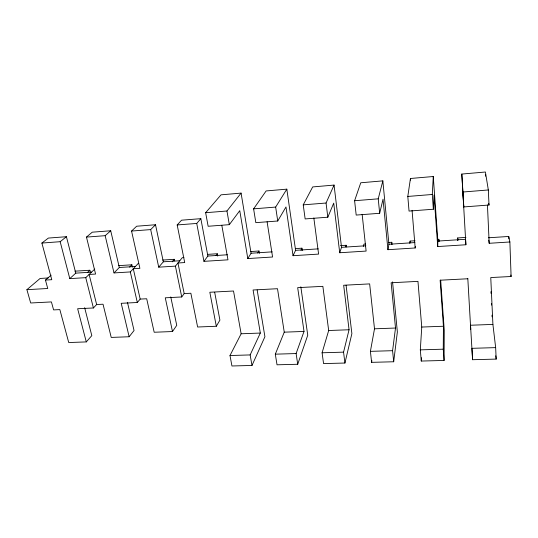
<?xml version="1.0" encoding="UTF-8"?>
<svg xmlns="http://www.w3.org/2000/svg" width="538" height="538" viewBox="0 0 538 538"><rect width="100%" height="100%" fill="white"/><g stroke="black" fill="none" stroke-linecap="round" stroke-linejoin="round"><path stroke-width="0.81" d="M48.218 277.964L40.108 278.455L26.9 289.679L30.679 302.988L51.419 301.919L53.598 309.908L59.846 309.606L68.736 342.545L86.282 341.906L77.64 308.738L93.41 307.971L96.645 304.528L103.027 304.212L111.225 337.42L129.147 336.748L121.211 303.304L137.325 302.497L140.176 299.088L146.692 298.758L154.184 332.249L172.49 331.536L165.274 297.81L181.736 296.963L184.191 293.587L190.856 293.244L197.621 327.01L216.31 326.257L209.833 292.248L233.519 291.011L241.138 333.775L229.995 355.524L231.939 365.981L251.992 365.457L250.143 354.925L260.318 333.062L253.082 289.989L277.5 288.711L284.252 332.168L275.308 354.172L277.03 364.804L297.722 364.266L296.108 353.553L304.017 331.435L297.675 287.655L322.861 286.344L328.684 330.514L322.087 352.787L323.567 363.594L344.932 363.036L343.56 352.148L349.061 329.76L343.668 285.254L369.653 283.896L374.502 328.812L370.4 351.348L371.624 362.343L393.688 361.765L392.585 350.689L395.511 328.032L391.133 282.773L417.959 281.367L421.752 327.05L420.319 349.861L421.267 361.052L444.072 360.453L444.247 330.298L440.669 280.103M444.072 360.453L443.258 349.182L443.44 326.243L440.138 280.211L467.852 278.758M438.773 241.549L438.833 239.188L439.001 241.602M437.724 246.545L437.878 241.078L433.272 176.518L410.44 178.488L407.804 196.444L409.041 211.071L433.359 209.235L434.038 195.086L437.724 246.545L465.895 244.763L461.806 174.056L485.41 172.019L488.329 189.968L489.008 205.025L463.796 206.935L462.909 192.765M433.359 209.235L432.29 194.474L433.272 176.518M421.267 361.052L421.462 357.716M387.925 249.699L388.934 244.259L382.848 180.869L360.763 182.779L354.603 200.728L356.19 215.072L379.667 213.297L383.036 199.174L387.925 249.699L415.188 247.971L415.343 246.417M409.815 243.425L410.09 241.078L415.02 240.755M393.688 361.765L397.36 331.98L392.545 281.872M371.624 362.343L371.906 360.695M391.382 244.622L391.798 242.275L388.523 242.49M344.932 363.036L351.886 333.607L346.075 285.234M379.667 213.297L378.234 198.825L382.848 180.869M363.311 246.444L363.93 244.111L365.571 244.003M345.692 246.828L346.19 245.274L340.453 245.651M339.727 252.752L341.529 247.346L334.058 185.079L312.686 186.928L303.23 204.857L305.147 218.926L327.824 217.211L333.708 203.129L339.727 252.752L366.116 251.078L362.148 214.326M297.722 364.266L307.756 335.194L300.816 286.774M327.824 217.211L326.055 203.021L334.058 185.079M251.992 365.457L264.918 336.727L257.157 289.969M300.984 250.264L301.939 248.179L295.375 248.61M293.042 255.705L295.597 250.338L286.828 189.154L266.128 190.943L253.606 208.852L255.832 222.658L277.743 220.997L285.974 206.962L293.042 255.705L318.604 254.091L313.836 217.991M216.31 326.257L219.907 320.117L214.675 292.275M257.763 253.075L258.986 251.004L250.769 251.542M247.803 258.57L251.064 253.237L241.085 193.108L221.031 194.837L205.637 212.712L208.139 226.263L229.336 224.662L239.753 210.667L247.803 258.57L272.578 257.003L267.097 221.75M277.743 220.997L275.658 207.076L286.828 189.154M172.49 331.536L176.746 325.342L170.748 296.915M215.94 255.611L217.278 253.741L207.379 254.393M221.831 225.402L227.964 259.827L203.949 261.347L207.863 256.048L200.842 218.67L181.575 220.183L177.177 224.951L184.709 262.564L177.957 262.995L184.191 293.587M129.147 336.748L134.049 330.514L127.452 302.316M205.637 212.712L226.955 210.997L241.085 193.108M158.717 267.171L163.337 261.804L155.516 224.749L150.68 229.598L158.717 267.171L175.408 266.135L182.254 257.715L183.915 257.608M172.234 261.824L174.339 259.303L174.662 260.856M177.177 224.951L196.733 223.445L200.842 218.67M86.282 341.906L91.816 335.625L84.634 307.662M114.002 272.927L119.308 267.5L110.714 230.762L105.166 235.684L114.002 272.927L130.324 271.932L138.273 263.412M129.645 267.144L131.871 264.804L132.395 267.117M69.792 278.617L75.771 273.136L66.416 236.707L60.169 241.696L69.792 278.617L85.764 277.662L94.775 269.047M140.176 299.088L133.29 268.751L139.893 268.341L131.554 231.051L136.672 226.216L155.516 224.749M87.539 272.423L89.853 270.244L90.458 272.685M26.9 289.679L47.748 288.496L45.454 280.083L51.13 275.167M96.645 304.528L89.12 274.447L95.582 274.057L86.463 237.09L92.274 232.181L110.714 230.762M45.454 280.083L51.776 279.699L41.883 243.055L48.38 238.072L66.416 236.707M253.606 208.852L275.658 207.076M303.23 204.857L326.055 203.021M354.603 200.728L378.234 198.825M407.804 196.444L432.29 194.474M463.796 206.935L462.942 192.012L488.329 189.968M131.554 231.051L150.68 229.598M86.463 237.09L105.166 235.684M41.883 243.055L60.169 241.696M457.784 240.311L457.697 237.951L465.935 237.406M207.863 256.048L227.446 254.77M251.064 253.237L272.194 251.858M295.597 250.338L318.234 248.865M341.529 247.346L365.813 245.765M388.934 244.259L414.892 242.571M437.878 241.078L465.552 239.275L465.895 244.763M488.437 237.783L508.746 236.464L509.876 241.979L511.1 276.498L490.764 277.561L492.909 324.407L495.659 347.622L496.17 359.095L472.586 359.714L470.521 325.241L492.909 324.407M162.637 260.056L174.339 259.303M163.337 261.804L179.779 260.755M118.763 265.637L131.871 264.804M488.766 240.143L489.197 243.29L509.876 241.979M119.308 267.5L135.401 266.485M74.896 271.179L89.853 270.244M75.771 273.136L91.521 272.161M241.138 333.775L260.318 333.062M284.252 332.168L304.017 331.435M328.684 330.514L349.061 329.76M374.502 328.812L395.511 328.032M421.752 327.05L443.44 326.243M229.995 355.524L250.143 354.925M275.308 354.172L296.108 353.553M322.087 352.787L343.56 352.148M370.4 351.348L392.585 350.689M420.319 349.861L443.258 349.182M495.659 347.622L471.934 348.328L472.586 359.714M85.764 277.662L93.41 307.971M130.324 271.932L137.325 302.497M175.408 266.135L181.736 296.963M196.733 223.445L203.949 261.347M510.818 274.992L511.1 276.498M217.278 253.741L217.708 256.095M226.955 210.997L229.336 224.662M258.986 251.004L259.377 253.391M488.76 203.451L489.008 205.025M301.939 248.179L302.275 250.614M346.19 245.274L346.385 246.922M495.787 355.8L496.17 359.095M391.798 242.275L392.02 244.649M410.09 241.078L410.225 242.672M410.44 178.488L410.581 180.149M412.061 210.324L415.188 247.971M461.806 174.056L462.942 192.012M457.697 237.951L457.851 240.378M467.818 278.597L470.737 329.343M487.441 204.998L489.197 243.29M485.525 174.514L485.606 176.182M490.918 291.677L490.999 293.351M491.456 303.412L491.537 305.086M492.001 315.147L492.075 316.821M508.746 236.464L508.834 238.865"/></g></svg>
